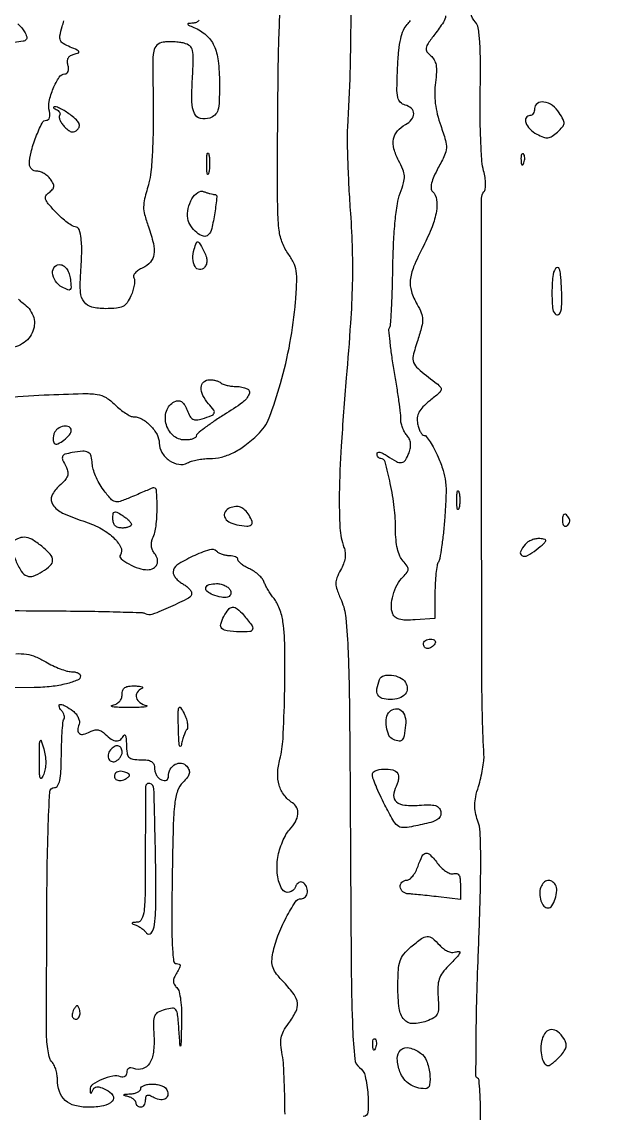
# Model space of a CAD drawing. Extents: x 0 to 5034, y 0 to 2560.
# Drawn here: x 322.4 to 446.7, y 1592.7 to 1828.2 of the extents above; entities that cross this region are included whole.
import ezdxf

# ---------------------------------------------------------------- set-up
doc = ezdxf.new("R2010")
doc.units = 0

msp = doc.modelspace()

# ---------------------------------------------------------------- linework, layer by layer
for points in [[(421.307913, 1590.245766, 0.008112), (421.330785, 1594.001789, 0.012933), (421.215215, 1597.210813, 0.006763), (421.015459, 1599.855482, 0.298448), (420.686935, 1600.271022, -0.323451), (420.358711, 1600.727502, -0.00104), (420.391065, 1608.156542, -0.004987), (420.530734, 1616.667949, -0.003035), (420.857142, 1626.722873, 0.002416), (421.28745, 1639.491141, 0.008379), (421.387436, 1647.754772, 0.010137), (421.247362, 1653.371998, 0.079094), (420.721078, 1655.927992, -0.040849), (420.233033, 1657.629893, -0.055482), (420.094648, 1659.220782, -0.047575), (420.305262, 1660.979882, -0.021437), (420.896977, 1663.230375, 0.016838), (421.392903, 1665.048403, 0.014688), (421.791047, 1666.980173, 0.014925), (422.047531, 1668.74855, 0.041709), (422.086108, 1670, -0.012397), (421.64567, 1685.861096, -0.00069), (421.567191, 1735.299968, -0.000065), (421.562971, 1790.179444, -0.174074), (422.061015, 1791.566415, 0.13574), (422.350359, 1792.215014, 0.040708), (422.424981, 1793.304141, 0.036181), (422.311394, 1794.632652, 0.027236), (422.00268, 1796.066415, -0.049234), (421.648449, 1798.153174, -0.006937), (421.404442, 1802.51485, -0.007859), (421.268048, 1807.701054, -0.006612), (421.282597, 1813.196905, 0.004999), (421.320878, 1819.714167, 0.016211), (421.162908, 1824.035217, 0.019586), (420.845112, 1826.962847, 0.160576), (420.25, 1828.146905, -0.170478), (419.317738, 1830.094449, -0.023332)], [(318.124688, 1747.016251, -0.018401), (327.179411, 1747.717864, -0.003105), (335.520573, 1748.004273, -0.041191), (338.590717, 1747.837636, -0.10306), (340.525474, 1747.148984, -0.059583), (342.474865, 1745.616044, 0.025158), (343.58235, 1744.614732, 0.028083), (344.746361, 1743.768463, 0.029051), (345.807697, 1743.168652, 0.114575), (346.534024, 1743, -0.134057), (348.306337, 1742.51612, -0.067671), (350.138194, 1741.07022, -0.067227), (351.531919, 1739.171566, -0.125393), (352, 1737.334463, 0.136652), (352.566004, 1735.302168, 0.103899), (354.149639, 1733.603268, 0.109804), (356.203421, 1732.747718, 0.16841), (358.088865, 1733.047559, -0.050722), (358.979054, 1733.413516, -0.022509), (360.212728, 1733.72022, -0.022004), (361.559494, 1733.930188, -0.027672), (362.819952, 1734, 0.05981), (365.408521, 1734.310756, 0.054745), (367.933302, 1735.227613, 0.047096), (370.512964, 1736.815749, 0.027922), (373.273794, 1739.149628, 0.11158), (375.717328, 1742.791738, 0.023082), (378.179507, 1750.15894, 0.023884), (380.21997, 1758.927947, 0.024095), (381.407549, 1767.825916, 0.009742), (381.686161, 1772.105043, 0.050242), (381.556136, 1774.472556, 0.075872), (380.979622, 1776.292858, 0.040376), (379.764038, 1778.325916, -0.069931), (378.47465, 1780.802881, -0.059671), (377.828425, 1783.67763, -0.023837), (377.570677, 1788.423914, -0.002287), (377.547381, 1800, -0.003117), (377.723596, 1820.034882, -0.01189), (378.208428, 1832.52157, -0.013515)], [(393.338611, 1831.614765, -0.005957), (393.155427, 1817.447457, -0.009859), (392.622671, 1805.5, 0.020197), (392.556482, 1802.730174, 0.004445), (392.67725, 1797.973939, 0.004617), (392.916711, 1792.473837, 0.004425), (393.260426, 1786.900643, -0.010462), (393.653305, 1778.973555, -0.013381), (393.666726, 1771.663364, -0.010739), (393.274351, 1763.213386, -0.004038), (392.375404, 1751.400643, 0.004617), (391.272342, 1736.680364, 0.012927), (390.861709, 1726.344934, 0.016697), (391.005037, 1719.008319, 0.07549), (391.868531, 1714.826359, -0.065423), (392.126698, 1713.691351, -0.060179), (392.09411, 1712.494471, -0.054516), (391.76445, 1711.236823, -0.038955), (391.140086, 1709.921365, 0.033912), (390.334182, 1708.266661, 0.102927), (390.110855, 1707.041432, 0.081677), (390.371122, 1705.672123, 0.016421), (391.303004, 1703.363576, -0.080971), (392.28375, 1699.599889, -0.013859), (392.769991, 1692.198893, -0.007268), (393.067332, 1679.468343, -0.000895), (393.262709, 1651.664552, 0.000744), (393.457695, 1622.674044, 0.008091), (393.742812, 1610.989521, 0.013408), (394.184874, 1604.440041, 0.214506), (395.256615, 1602.554309, -0.182808), (396.44944, 1600.724909, -0.035572), (397.028962, 1596.758048, -0.034835), (397.045401, 1592.943136, -0.395205), (396.038544, 1592, 0.377514)], [(321.473853, 1827.785231, -0.035156), (322.357118, 1826.938934, -0.061349), (322.940425, 1826.111318, -0.043771), (323.4212, 1824.986464, -0.276115), (323.289308, 1824.403174, -0.164433), (322.620756, 1824.052001, -0.015402), (320.751226, 1823.81345, 0.032199)], [(360.568661, 1828.600575, -0.131488), (360.017406, 1828.12646, -0.103524), (359.25, 1827.936614, 0.010843), (358.28032, 1827.880416, 0.470985), (358.176888, 1827.732707, 0.223804), (358.350931, 1827.530139, 0.005555), (359.5, 1827.031351, -0.081063), (362.117758, 1825.389429, -0.104954), (363.805553, 1823.121046, -0.078805), (364.721547, 1819.852741, -0.029001), (365, 1815.055957, -0.00801), (364.935896, 1811.05467, -0.05958), (364.650039, 1809.176739, -0.136289), (364.021245, 1808.130099, -0.113374), (362.899337, 1807.468051, -0.134779), (360.876887, 1807.38835, -0.236209), (359.616715, 1808.433662, -0.100533), (359.060917, 1810.990856, -0.01752), (359.167158, 1815.952501, 0.006291), (359.358085, 1820.302417, 0.064978), (359.181905, 1822.085416, 0.170534), (358.580717, 1823.031486, 0.105638), (357.386379, 1823.617873, 0.031455), (356.380402, 1823.804066, 0.018189), (355.153852, 1823.907034, 0.018131), (353.910873, 1823.920859, 0.028878), (352.851713, 1823.83288, 0.154717), (351.505688, 1823.186634, 0.165608), (350.822814, 1821.900025, 0.041523), (350.609272, 1819.121766, 0.002352), (350.704032, 1810.5, -0.008025), (350.70212, 1805.141711, -0.009568), (350.522566, 1800.092035, -0.009302), (350.211097, 1795.849307, -0.046153), (349.773579, 1793.5, 0.008589), (348.854022, 1790.031929, 0.058218), (348.631919, 1788.274353, 0.070846), (348.846979, 1786.655293, 0.015978), (349.684289, 1784, -0.026093), (350.738015, 1780.406637, -0.093383), (350.849617, 1778.026097, -0.147154), (350.088852, 1776.374224, -0.105253), (348.443612, 1775.156262, 0.040642), (347.510445, 1774.635797, 0.06457), (346.823183, 1774.034275, 0.090523), (346.471127, 1773.450027, 0.232913), (346.51708, 1772.972365, -0.141756), (346.678301, 1772.394192, -0.037339), (346.596548, 1771.427182, -0.034818), (346.332853, 1770.293794, -0.029638), (345.90313, 1769.143285, -0.046504), (345.057217, 1767.629788, -0.124613), (344.136003, 1766.821419, -0.096784), (342.794677, 1766.436686, -0.021594), (340.40271, 1766.333333, -0.058898), (337.465859, 1766.680486, -0.174806), (335.796515, 1767.777615, -0.144219), (335.024052, 1769.850037, -0.036068), (335.030569, 1773.5, 0.011049), (335.278, 1778.27291, 0.035236), (335.148088, 1781.459563, 0.05823), (334.696571, 1783.409744, 0.316734), (333.858263, 1784, -0.142224), (333.242682, 1784.178716, -0.020996), (332.167263, 1784.925699, -0.022265), (330.941689, 1785.944648, -0.017489), (329.704959, 1787.151317, -0.012112), (328.047513, 1788.971989, -0.09657), (327.483771, 1789.952633, -0.221717), (327.563577, 1790.694357, -0.099291), (328.241642, 1791.434743, 0.047779), (328.985938, 1792.096623, 0.162904), (329.250035, 1792.679402, 0.147579), (329.12252, 1793.340556, 0.036967), (328.534704, 1794.283426, 0.055151), (327.933157, 1794.940168, 0.045988), (327.166548, 1795.495756, 0.047967), (326.359219, 1795.875202, 0.086087), (325.639757, 1796, -0.091291), (325.013762, 1796.115256, -0.095783), (324.481679, 1796.445251, -0.099539), (324.125629, 1796.937448, -0.107367), (324, 1797.515749, -0.064484), (324.331586, 1800.076121, -0.027453), (325.396264, 1803.371773, -0.01989), (326.704069, 1806.404477, -0.288605), (327.649859, 1807, 0.180607), (328.061131, 1807.153567, 0.13427), (328.332831, 1807.560124, 0.092942), (328.419291, 1808.188036, 0.051861), (328.301935, 1808.9534, -0.117889), (328.257566, 1811.057567, -0.045215), (329.139188, 1813.867952, -0.043333), (330.42204, 1816.32632, -0.256201), (331.650492, 1817, 0.179644), (332.058004, 1817.151297, 0.132124), (332.331245, 1817.553209, 0.093354), (332.423108, 1818.168599, 0.054502), (332.313596, 1818.908807, -0.067323), (332.207633, 1819.777838, -0.127596), (332.39242, 1820.453587, -0.131635), (332.876758, 1820.940726, -0.073964), (333.657216, 1821.251417, 0.033798), (334.551159, 1821.526739, 0.454928), (334.655237, 1821.811357, 0.161519), (334.282938, 1822.156252, 0.008918), (332.806542, 1822.796361, -0.032846), (331.283673, 1823.545054, -0.16901), (330.677476, 1824.245574, -0.143764), (330.585125, 1825.236673, -0.021663), (331.056542, 1827.19715, 0.001927), (331.41809, 1828.476382, 0.002892)], [(413.80184, 1829.529316, -0.127524), (413.324689, 1828.150464, -0.016195), (411.48451, 1825.568579, 0.012059), (410.045365, 1823.584297, 0.103723), (409.624604, 1822.579774, 0.201666), (409.789454, 1821.798832, 0.068115), (410.591482, 1820.924076, -0.0898), (411.339606, 1820.033982, -0.08643), (411.740683, 1818.926302, -0.058634), (411.828805, 1817.404384, -0.019232), (411.609325, 1815.166367, 0.032641), (411.448801, 1812.907885, 0.031903), (411.581257, 1810.630159, 0.030397), (412.013971, 1808.287435, 0.024457), (412.752352, 1805.833917, -0.013116), (413.785448, 1802.663451, -0.086726), (413.977173, 1801.014495, -0.094333), (413.587366, 1799.457907, -0.016901), (412.232897, 1796.77343, 0.018592), (411.277908, 1794.864686, 0.047259), (410.773038, 1793.401611, 0.071907), (410.670857, 1792.320851, 0.18613), (410.982897, 1791.617103, -0.162644), (411.849316, 1789.881171, -0.076984), (411.815921, 1787.350081, -0.052802), (410.886959, 1784.024088, -0.023076), (409, 1779.843796, 0.01729), (406.91164, 1775.356484, 0.07415), (406.175493, 1772.508869, 0.104054), (406.425613, 1770.075218, 0.05286), (407.67312, 1767.246835, -0.033323), (408.562161, 1765.426879, -0.09382), (408.843344, 1764.044643, -0.069992), (408.638823, 1762.432121, -0.013031), (407.777543, 1759.566599, 0.017018), (406.791445, 1756.18833, 0.161268), (406.895172, 1754.70495, 0.123655), (407.859497, 1753.397946, 0.008409), (411.5, 1750.500314, -0.032524), (412.656257, 1749.485241, -0.269529), (412.828083, 1748.836085, -0.148509), (412.374403, 1748.116695, -0.008971), (410.392207, 1746.462834, 0.027723), (408.897698, 1745.11773, 0.074191), (408.050815, 1743.966932, 0.096463), (407.70077, 1742.81072, 0.072761), (407.758784, 1741.481507, 0.034457), (408.009266, 1740.531396, 0.047857), (408.369831, 1739.728943, 0.057657), (408.778654, 1739.171894, 0.208569), (409.172808, 1739, -0.234259), (409.645018, 1738.765915, -0.019816), (410.446376, 1737.621134, -0.023015), (411.325053, 1736.104422, -0.015648), (412.188845, 1734.305989, -0.028544), (413.26242, 1731.44859, -0.048502), (413.782758, 1728.951015, -0.036481), (413.889534, 1725.948006, -0.009832), (413.617569, 1721.186153, -0.007012), (413.316414, 1717.876359, -0.009562), (412.946216, 1714.903429, -0.006815), (412.557293, 1712.440836, -0.100886), (412.241593, 1711.630164, 0.102443), (411.956691, 1710.891856, 0.013427), (411.72527, 1709.216361, 0.015147), (411.562491, 1707.188729, 0.012153), (411.506639, 1705), (411.5, 1699.5), (407.240851, 1699.192055, -0.01955), (405.173418, 1699.123637, -0.061645), (403.800428, 1699.30195, -0.101024), (402.912356, 1699.734941, -0.138214), (402.383004, 1700.444291, -0.10456), (402.093314, 1702.26197, -0.05531), (402.460502, 1704.5254, -0.053706), (403.346387, 1706.752148, -0.075002), (404.616793, 1708.473936, 0.028296), (405.505015, 1709.468812, 0.169775), (405.730351, 1710.11423, 0.160537), (405.510755, 1710.779558, 0.024607), (404.615292, 1711.872604, -0.084238), (403.922791, 1712.959006, -0.042224), (403.41684, 1714.511678, -0.035294), (403.102772, 1716.457193, -0.022377), (403, 1718.752451, 0.030045), (402.72004, 1723.407274, 0.02124), (401.871888, 1728.576828, 0.012507), (400.772372, 1733.270527, 0.341318), (399.828252, 1734, -0.126748), (399.512383, 1734.081379, -0.100765), (399.243299, 1734.310407, -0.089743), (399.062413, 1734.653004, -0.076845), (399, 1735.056704, -0.315737), (399.189807, 1735.327317, -0.143156), (399.644103, 1735.356018, -0.068119), (400.357337, 1735.089739, -0.029426), (401.222506, 1734.556704, 0.02559), (403.175212, 1733.332879, 0.165271), (404.30303, 1733.126374, 0.22011), (405.138945, 1733.673795, 0.048478), (405.921465, 1735.25, 0.049231), (406.217744, 1736.339385, 0.073955), (406.23694, 1737.322464, 0.079846), (405.973622, 1738.213072, 0.068695), (405.434704, 1739.028503, -0.054916), (404.923343, 1739.757895, -0.036594), (404.498779, 1740.687136, -0.036731), (404.216362, 1741.661975, -0.057865), (404.135579, 1742.528503, 0.035431), (404.077249, 1743.738018, 0.004156), (403.734172, 1746.417748, 0.004965), (403.267472, 1749.600945, 0.004045), (402.706383, 1753, -0.006958), (402.178393, 1756.318734, -0.010187), (401.814139, 1759.253536, -0.005981), (401.589539, 1761.710824, -0.154955), (401.738612, 1762.352464, 0.118866), (401.946578, 1763.026856, 0.002526), (402.147646, 1766.522856, 0.005693), (402.31641, 1770.635585, 0.00379), (402.42041, 1775.352464, -0.008303), (402.586337, 1780.691211, -0.012945), (402.924508, 1785.279956, -0.014418), (403.399619, 1788.963175, -0.050233), (404.009607, 1791.279457, 0.021327), (404.738916, 1793.515848, 0.080562), (404.902707, 1794.974648, 0.085559), (404.592379, 1796.364551, 0.025912), (403.664347, 1798.324685, -0.05713), (402.663461, 1800.831578, -0.113324), (402.578249, 1802.958544, -0.13198), (403.413871, 1804.696893, -0.092479), (405.117649, 1806.062964, 0.092254), (406.469585, 1807.145942, 0.183442), (406.931499, 1808.416986, 0.210379), (406.413832, 1809.548758, 0.118379), (405.05752, 1810.274707, -0.139621), (404.031067, 1810.88058, -0.142039), (403.486196, 1811.932485, -0.053886), (403.311299, 1813.913177, -0.006292), (403.454433, 1818.35968, -0.011814), (403.70506, 1822.018711, -0.031528), (404.10881, 1824.601811, -0.045099), (404.692024, 1826.4337, -0.097063), (405.514997, 1827.657854, 0.040863), (406.245175, 1828.51824, 0.021142)], [(321.604217, 1768.379789, 0.064102), (322.603929, 1767.52386, -0.159426), (324.777368, 1764.806087, -0.184465), (324.756087, 1761.508701, -0.165141), (322.481688, 1758.800814, -0.129852), (318.783337, 1757.710866, -0.059767)], [(379.152039, 1592.524683, 0.005935), (379.038138, 1598.222301, 0.005231), (378.834777, 1603.024648, 0.036908), (378.539919, 1605.341876, -0.028489), (378.236083, 1607.446347, -0.071003), (378.32188, 1608.994922, -0.075127), (378.832033, 1610.405225, -0.034908), (379.879868, 1612.051383, 0.040254), (381.476214, 1614.619369, 0.146557), (381.82495, 1616.486296, 0.133636), (381.101908, 1618.339074, 0.03125), (378.933768, 1620.91189, -0.022708), (377.332505, 1622.747499, -0.078355), (376.556538, 1624.11695, -0.09622), (376.322883, 1625.500696, -0.045215), (376.531789, 1627.310204, -0.040882), (377.620704, 1630.9992, -0.028822), (379.409801, 1634.937842, -0.022609), (381.369592, 1638.288698, -0.254376), (382.677255, 1639, 0.220762), (383.544115, 1639.402348, 0.154166), (383.966029, 1640.41217, 0.128749), (383.7622, 1641.626893, 0.149827), (382.992937, 1642.504365, 0.148943), (382.562314, 1642.617935, 0.123594), (382.105471, 1642.484691, 0.099723), (381.690575, 1642.114498, 0.069381), (381.385948, 1641.563382, -0.252193), (380.01919, 1640.38789, -0.322767), (378.539388, 1641.027896, -0.107476), (377.508098, 1644.098271, -0.067221), (377.600698, 1647.904363, -0.033055), (377.982016, 1649.573094, -0.026752), (378.602095, 1651.302738, -0.027515), (379.350363, 1652.841017, -0.060643), (380.117891, 1653.896166, 0.056275), (381.385917, 1655.607845, 0.104549), (381.921898, 1657.242612, 0.139051), (381.685039, 1658.640472, 0.140279), (380.75, 1659.70031, -0.090286), (378.975656, 1661.350699, -0.090052), (377.894839, 1663.521954, -0.080612), (377.575342, 1666.141257, -0.055942), (378.025577, 1669.094987, 0.053148), (378.720056, 1673.486634, 0.006947), (379.06822, 1682.956583, 0.008386), (379.126496, 1692.537343, 0.028592), (378.703665, 1698.758778, 0.033205), (378.437139, 1700.134131, 0.026545), (377.975232, 1701.571773, 0.027267), (377.402031, 1702.860603, 0.059189), (376.799043, 1703.758778, -0.024306), (376.180915, 1704.553794, -0.016966), (375.559888, 1705.50512, -0.017159), (375.025553, 1706.460161, -0.033727), (374.680064, 1707.258652, 0.082624), (374.260913, 1708.015438, 0.038653), (373.496792, 1708.839059, 0.036925), (372.541525, 1709.598629, 0.042632), (371.528065, 1710.169167, -0.025648), (370.560035, 1710.671671, -0.034288), (369.742619, 1711.229269, -0.036585), (369.157976, 1711.763455, -0.191627), (369, 1712.160515, 0.202057), (368.86484, 1712.48132, 0.084429), (368.47125, 1712.753401, 0.064535), (367.889021, 1712.938303, 0.044682), (367.2, 1713, -0.045085), (366.441122, 1713.068568, -0.036559), (365.649688, 1713.273443, -0.037864), (364.943292, 1713.573839, -0.0745), (364.45, 1713.93087, 0.278529), (362.850118, 1714.308746, 0.03165), (359.242409, 1712.890206, 0.031929), (355.83174, 1711.01922, 0.256732), (355, 1709.506124, 0.113839), (355.144795, 1708.878403, 0.055092), (355.5875, 1708.1777, 0.050523), (356.23499, 1707.515951, 0.051027), (357, 1707, -0.03597), (357.76538, 1706.516614, -0.041913), (358.4125, 1705.950199, -0.046571), (358.862754, 1705.387625, -0.146505), (359, 1704.929279, -0.281289), (358.355261, 1703.873913, -0.013278), (354.441037, 1701.99553, -0.014178), (350.442162, 1700.339983, -0.233548), (349.044027, 1700.47279, 0.130937), (348.395118, 1700.668682, 0.001015), (342.875247, 1700.838511, 0.003645), (336.523652, 1700.974693, 0.002322), (329.132642, 1701.044936, -0.001986), (317.390873, 1701.148643, -0.021978)], [(321.068651, 1691.877632, -0.048458), (323.380688, 1691.765397, -0.062691), (325.306843, 1691.231147, -0.034329), (327.500379, 1690.132278, 0.020991), (329.026579, 1689.316124, 0.020677), (330.623434, 1688.626357, 0.021072), (332.069733, 1688.14022, 0.070648), (333.05716, 1688, -0.043942), (333.800893, 1687.934512, -0.063733), (334.429291, 1687.738095, -0.083501), (334.854448, 1687.449187, -0.204617), (335, 1687.108408, -0.302607), (334.390272, 1686.193202, -0.03652), (331.973982, 1685.386019, -0.034644), (328.71907, 1684.793267, -0.024312), (325, 1684.561414), (320.5, 1684.5)]]:
    msp.add_lwpolyline(points, format="xyb")
for points in [[(329.756231, 1809.335642, -0.071273), (330.197762, 1809.079584, -0.099848), (330.492038, 1808.732974, -0.121524), (330.594475, 1808.352538, -0.144681), (330.497039, 1807.99521, 0.186556), (330.415488, 1807.558714, 0.060917), (330.616214, 1806.923027, 0.050889), (331.034834, 1806.207291, 0.038639), (331.626523, 1805.516334, 0.036715), (332.46817, 1804.789982, 0.112979), (333.152736, 1804.489514, 0.154571), (333.769564, 1804.562715, 0.090836), (334.385714, 1804.989706, 0.133309), (334.74791, 1805.624418, 0.171898), (334.690011, 1806.288501, 0.096456), (334.143827, 1807.053964, 0.02572), (333, 1808.031756, 0.019015), (331.969531, 1808.76407, 0.022448), (330.940625, 1809.373761, 0.022054), (330.038807, 1809.804886, 0.115128), (329.5, 1809.898817, 0.076853), (329.215477, 1809.838156, 0.432944), (329.162768, 1809.709991, 0.165243), (329.326442, 1809.535879, 0.026389)], [(433, 1809.5, -0.064853), (432.925306, 1808.926543, -0.082425), (432.70625, 1808.440625, -0.098894), (432.381354, 1808.115568, -0.148195), (432, 1808, 0.269156), (431.175689, 1807.521607, 0.222612), (431.092251, 1806.49395, 0.108661), (431.978938, 1805.121308, 0.072474), (433.490284, 1804.0052, 0.030172), (434.927098, 1803.344384, 0.117942), (435.888402, 1803.212888, 0.12449), (436.776464, 1803.533598, 0.035339), (437.941006, 1804.446611, 0.028455), (439.035117, 1805.556283, 0.158028), (439.362955, 1806.314767, 0.146372), (439.196382, 1807.152991, 0.023303), (438.335712, 1808.610391, 0.091586), (436.849716, 1810.165415, 0.115566), (435.018281, 1810.929648, 0.189157), (433.609392, 1810.631284, 0.252205)], [(362.707261, 1795.761659, -0.082665), (362.54341, 1795.319562, -0.67161), (362.394187, 1795.339362, -0.053901), (362.284834, 1796.071102, -0.008901), (362.252183, 1797.5, -0.009782), (362.273069, 1798.938425, -0.038992), (362.37161, 1799.814362, -0.417468), (362.523779, 1799.916221, -0.285845), (362.68708, 1799.761659, -0.041951), (362.830983, 1798.934218, -0.020826), (362.880728, 1797.869594, -0.020511), (362.840609, 1796.754739, -0.028254)], [(430.078947, 1798.416667, 0.018894), (430.137993, 1797.670344, 0.168741), (430.279315, 1797.37858, 0.470617), (430.461564, 1797.395823, 0.054073), (430.683114, 1797.8125, 0.051402), (430.839148, 1798.359369, 0.05415), (430.876576, 1798.916927, 0.060344), (430.797407, 1799.402231, 0.126455), (430.604167, 1799.729167, 0.296942), (430.385309, 1799.77538, 0.208169), (430.200665, 1799.592839, 0.077125), (430.089945, 1799.112848, 0.028489)], [(363.947513, 1791, -0.444989), (364.43504, 1790.458982, -0.012787), (363.986587, 1787.015176, -0.017193), (363.33424, 1783.613039, -0.141322), (362.579061, 1782.245728, -0.279392), (361.535287, 1781.989737, -0.094296), (360.097198, 1782.761269, -0.077476), (358.800421, 1784.193802, -0.108659), (358.187209, 1785.800543, -0.089135), (358.252221, 1787.990235, -0.083589), (359.070896, 1790.07451, -0.106384), (360.329916, 1791.417778, -0.247951), (361.65848, 1791.577559, 0.015377), (362.292227, 1791.356472, 0.014438), (362.951735, 1791.169658, 0.014576), (363.545885, 1791.038038, 0.047249)], [(361.742519, 1775.189754, -0.252324), (360.688017, 1774.76399, -0.245068), (359.732316, 1775.405618, -0.120006), (359.267387, 1777.153241, -0.082304), (359.561288, 1779.193102, -0.010438), (360.039376, 1780.597082, -0.352606), (360.321883, 1780.767858, -0.23464), (360.647445, 1780.547413, -0.005813), (361.539676, 1778.925865, -0.032058), (362.090842, 1777.715472, -0.077397), (362.29409, 1776.755892, -0.100886), (362.17375, 1775.942331, -0.086409)], [(332.823619, 1772.666866, -0.013653), (332.970148, 1770.98908, -0.217815), (332.769267, 1770.469812, -0.301052), (332.294599, 1770.379556, -0.023618), (331.073619, 1770.9606, -0.121751), (329.609725, 1772.280467, -0.132826), (328.989089, 1774.088427, -0.21386), (329.481428, 1775.417346, -0.250564), (330.75, 1775.814774, -0.117985), (331.490203, 1775.482173, -0.08297), (332.113752, 1774.810215, -0.069265), (332.571716, 1773.847893, -0.047899)], [(437.525728, 1775, 0.121205), (436.929583, 1773.286434, 0.021921), (436.760721, 1769.893745, 0.019295), (436.87154, 1766.504881, 0.180452), (437.467943, 1765.198723, 0.341386), (438.168225, 1765.108995, 0.207587), (438.686378, 1765.818295, 0.056138), (438.905562, 1767.813888, 0.01357), (438.806094, 1771.139428, 0.009029), (438.615041, 1773.678712, 0.056831), (438.348857, 1774.948124, 0.311314), (437.974281, 1775.231081, 0.265515)], [(365.370927, 1750.295739, 0.113685), (365.810916, 1750.0205, 0.02775), (366.639157, 1749.784919, 0.027012), (367.643103, 1749.615043, 0.02405), (368.699341, 1749.545739, -0.095823), (370.96897, 1749.065565, -0.41721), (371.4284, 1747.917751, -0.132778), (369.970715, 1746.092069, -0.020003), (366.052174, 1743.451342, 0.009587), (363.732915, 1741.95766, 0.014471), (361.777826, 1740.561067, 0.009168), (360.22819, 1739.339504, 0.224906), (360, 1738.857864, -0.248324), (359.825684, 1738.528521, -0.06566), (359.27596, 1738.251997, -0.050733), (358.479341, 1738.062487, -0.033055), (357.535184, 1738, -0.189688), (354.964909, 1739.011495, -0.148794), (353.449553, 1741.624487, -0.156178), (353.682904, 1744.544603, -0.206563), (355.57008, 1746.388519, -0.133259), (356.275288, 1746.460309, -0.128798), (356.930459, 1746.167969, -0.091663), (357.520444, 1745.484478, -0.041516), (358.032789, 1744.413758, 0.03743), (358.629521, 1743.140098, 0.13443), (359.255341, 1742.507773, 0.153171), (360.065018, 1742.327281, 0.053443), (361.250776, 1742.557086, 0.015217), (363.285398, 1743.25092, 0.203798), (363.844443, 1743.783508, 0.266442), (363.76657, 1744.468217, 0.025389), (362.660536, 1745.82261, -0.067539), (361.431274, 1747.616756, -0.125447), (361.05514, 1749.329087, -0.199889), (361.595632, 1750.514038, -0.189283), (362.833333, 1751, -0.034431), (363.586863, 1750.948048, -0.033274), (364.335002, 1750.793123, -0.035112), (364.97353, 1750.566596, -0.093846)], [(329.345077, 1739.456872, 0.043454), (329.162863, 1738.82214, 0.049057), (329.102934, 1738.190972, 0.055398), (329.164424, 1737.654164, 0.141091), (329.352295, 1737.314371, 0.314465), (330.121028, 1737.17762, 0.055749), (331.443234, 1737.978628, 0.053743), (332.63316, 1739.11743, 0.1768), (333, 1740.122445, 0.299386), (332.530862, 1740.835717, 0.147902), (331.406013, 1740.963991, 0.106206), (330.110111, 1740.428653, 0.151396)], [(333.25, 1735.287035, 0.024787), (331.659384, 1734.903275, 0.229336), (331.149575, 1734.440403, 0.202141), (331.161316, 1733.71423, 0.019083), (331.958147, 1732.078203, -0.084306), (332.287864, 1731.093749, -0.131671), (332.193074, 1730.210164, -0.093482), (331.619069, 1729.284624, -0.028394), (330.431721, 1728.127581, 0.112817), (328.859753, 1725.973456, 0.254014), (329.039369, 1724.021833, 0.138047), (331.135226, 1722.23072, 0.032025), (335.501992, 1720.543191, -0.044735), (339.165732, 1719.019386, -0.063229), (342.059404, 1716.99759, -0.087436), (343.676042, 1714.915555, -0.265854), (343.617553, 1713.190204, 0.378928), (343.760289, 1712.362877, 0.044465), (345.4531, 1711.237621, 0.044251), (347.602316, 1710.305185, 0.080397), (349.488036, 1710, 0.121139), (350.74761, 1710.309712, 0.174286), (351.517693, 1711.147212, 0.165869), (351.599367, 1712.318198, 0.10883), (350.974214, 1713.53107, -0.074421), (350.545937, 1714.238856, -0.068177), (350.327304, 1715.062561, -0.067471), (350.337144, 1715.922803, -0.070155), (350.576873, 1716.737265, 0.078702), (351.319049, 1719.426725, 0.02746), (351.54958, 1723.447748, 0.022572), (351.39049, 1727.164715, 0.507284), (350.602626, 1727.641245, 0.001574), (349.966362, 1727.373667, 0.000274), (348.766765, 1726.863956, 0.000297), (347.3599, 1726.264279, 0.000266), (345.901256, 1725.640588, -0.01722), (343.556416, 1724.730699, -0.152209), (342.459883, 1724.693823, -0.150752), (341.531486, 1725.285933, -0.016795), (339.95331, 1727.277022, -0.031132), (339.050293, 1728.67232, -0.026967), (338.278895, 1730.236243, -0.027893), (337.735226, 1731.732425, -0.067951), (337.552054, 1732.888991, 0.059804), (337.323434, 1734.501467, 0.203222), (336.685138, 1735.321712, 0.147251), (335.490777, 1735.583932, 0.027731)], [(416.689326, 1723.25, -0.161593), (416.521012, 1722.99086, -0.542911), (416.366341, 1723.042187, -0.052887), (416.259713, 1723.748017, -0.011065), (416.232003, 1725, -0.011065), (416.259713, 1726.251983, -0.052887), (416.366341, 1726.957813, -0.542911), (416.521012, 1727.00914, -0.161593), (416.689326, 1726.75, -0.039571), (416.831531, 1725.952734, -0.024357), (416.877971, 1725, -0.024357), (416.831531, 1724.047266, -0.039571)], [(346, 1719.759453, -0.234711), (345.855396, 1719.468376, -0.071555), (345.4125, 1719.223089, -0.054652), (344.765974, 1719.055445, -0.036145), (344, 1719, -0.072291), (343.125522, 1719.127098, -0.125363), (342.498945, 1719.501059, -0.124981), (342.126435, 1720.130163, -0.071607), (342, 1721.008474, -0.029797), (342.065198, 1722.101547, -0.279111), (342.343476, 1722.457512, -0.214782), (342.85124, 1722.426893, -0.018723), (344, 1721.767927, -0.025323), (344.765701, 1721.234038, -0.03201), (345.4125, 1720.662717, -0.033519), (345.874713, 1720.131738, -0.163755)], [(367.25, 1723.333333, 0.152356), (366.212269, 1722.489183, 0.249364), (366.105386, 1721.38798, 0.16772), (367.038464, 1720.333412, 0.081256), (368.75, 1719.704882, 0.02384), (370.89313, 1719.398241, 0.189786), (371.835951, 1719.670033, 0.324301), (372.048043, 1720.386462, 0.0559), (371.393188, 1721.738445, 0.051384), (370.492125, 1722.886538, 0.10924), (369.555531, 1723.506983, 0.119284), (368.501313, 1723.644821, 0.068374)], [(439, 1720.440983, 0.067432), (439.074611, 1719.890269, 0.140899), (439.298542, 1719.524436, 0.190788), (439.63036, 1719.397824, 0.136093), (440.016312, 1719.510081, 0.090427), (440.360589, 1719.820631, 0.095498), (440.565079, 1720.22714, 0.099685), (440.598899, 1720.665803, 0.108373), (440.457295, 1721.069098, 0.050477), (439.86686, 1721.838655, 0.315493), (439.407182, 1721.933879, 0.25701), (439.085158, 1721.519563, 0.039415)], [(320.462697, 1715.939643, 0.197819), (320.226752, 1714.504788, 0.041103), (321.021711, 1712.021151, 0.041875), (322.23112, 1709.67313, 0.162676), (323.476755, 1708.647294, 0.182602), (324.814579, 1708.640359, 0.048004), (326.775583, 1709.592411, 0.047728), (328.49934, 1710.884665, 0.211084), (329, 1712.017749, 0.18726), (328.493576, 1713.322529, 0.036972), (326.63428, 1715.077082, 0.038537), (324.488893, 1716.562137, 0.132885), (322.870456, 1717, 0.054534), (322.151519, 1716.921354, 0.049269), (321.440303, 1716.68852, 0.052394), (320.841193, 1716.345869, 0.098568)], [(430.972155, 1715.466449, 0.066787), (429.976037, 1713.875309, 0.404252), (430.272596, 1713.043206, 0.241761), (431.468793, 1713.060336, 0.046231), (433.343193, 1714.291427, 0.006717), (435.034313, 1715.678564, 0.13713), (435.40293, 1716.219876, 0.442205), (435.219566, 1716.549676, 0.03889), (434.15989, 1716.713003, 0.063774), (433.298686, 1716.668015, 0.048337), (432.387562, 1716.409796, 0.049278), (431.565443, 1715.990904, 0.077242)], [(367.361626, 1705.5, -0.188213), (367.356501, 1704.595503, -0.244996), (366.739521, 1704.062471, -0.112619), (365.430235, 1704.052377, -0.037474), (363.581787, 1704.606989, -0.077775), (362.31162, 1705.337014, -0.315031), (362.075321, 1706.147956, -0.253935), (362.777456, 1706.797619, -0.062391), (364.393011, 1707, -0.058092), (365.35096, 1706.888325, -0.059009), (366.252159, 1706.559375, -0.065064), (366.96491, 1706.074042, -0.119725)], [(370.192908, 1700.25, -0.014584), (371.943613, 1698.086873, -0.22055), (372.146547, 1697.166835, -0.330062), (371.557156, 1696.653916, -0.026985), (369.388111, 1696.60061, -0.020439), (366.661724, 1696.79248, -0.165603), (365.543917, 1697.317846, -0.274825), (365.288854, 1698.251047, -0.055506), (365.954163, 1699.914354, -0.046161), (366.94225, 1701.410544, -0.206843), (367.849569, 1701.890953, -0.19624), (368.854216, 1701.570759, -0.041306)], [(411.5, 1694, -0.06081), (411.193797, 1693.617485, -0.051032), (410.7871, 1693.29375, -0.053229), (410.346558, 1693.073302, -0.089642), (409.940983, 1693, -0.105429), (409.581949, 1693.076556, -0.099231), (409.276414, 1693.29375, -0.096318), (409.071618, 1693.618268, -0.092995), (409, 1694, -0.153634), (409.120018, 1694.381379, -0.097988), (409.457961, 1694.70625, -0.080552), (409.962904, 1694.925455, -0.062283), (410.559017, 1695, -0.066118), (411.110654, 1694.926733, -0.138808), (411.478525, 1694.70625, -0.191142), (411.607943, 1694.379648, -0.139169)], [(405.15748, 1685.678399, -0.150738), (405.545361, 1684.348346, -0.179487), (405.074599, 1683.136973, -0.135454), (403.769106, 1682.289697, -0.076753), (401.893011, 1682, -0.06738), (400.123942, 1682.239486, -0.20431), (399.193416, 1682.980012, -0.171441), (398.990236, 1684.2722, -0.045728), (399.564583, 1686.307704, -0.237887), (400.458193, 1687.119232, -0.095855), (402.148145, 1687.253151, -0.084802), (403.955116, 1686.731108, -0.135156)], [(348.25, 1684.337719, 0.153634), (347.248922, 1683.514162, 0.214756), (347.073129, 1682.384759, 0.173026), (347.822876, 1681.315077, 0.107037), (349.25, 1680.705733, -0.531932), (349.316864, 1680.548806, -0.223829), (349.076563, 1680.399666, -0.022293), (347.671602, 1680.300486, -0.006475), (345.5, 1680.272364, -0.006475), (343.328398, 1680.300486, -0.022293), (341.923437, 1680.399666, -0.223829), (341.683136, 1680.548806, -0.531932), (341.75, 1680.705733, 0.06486), (342.688881, 1681.016677, 0.090422), (343.402494, 1681.536664, 0.098629), (343.845146, 1682.236294, 0.092132), (344, 1683.069551, -0.082626), (344.152505, 1683.986113, -0.163555), (344.595911, 1684.564574, -0.120445), (345.41039, 1684.864494, -0.035463), (346.75, 1684.921053, -0.017437), (347.734045, 1684.858412, -0.068218), (348.325, 1684.717133, -0.378789), (348.420113, 1684.532516, -0.239112)], [(333.375425, 1679.516241, -0.059472), (334.051054, 1678.865126, -0.063676), (334.536465, 1678.087239, -0.071563), (334.767735, 1677.306045, -0.128539), (334.694326, 1676.64581, 0.078971), (334.42681, 1675.383223, 0.261758), (334.791032, 1674.649658, 0.21675), (335.688424, 1674.494672, 0.058948), (337.062037, 1675.033201, -0.06015), (337.977169, 1675.389456, -0.103367), (338.791395, 1675.426191, -0.101015), (339.565022, 1675.132993, -0.055503), (340.359125, 1674.498017, 0.050213), (341.652259, 1673.441452, 0.131362), (342.780354, 1673.063243, 0.190384), (343.683515, 1673.356548, 0.124892), (344.337719, 1674.25, -0.367332), (344.532014, 1674.351945, -0.273033), (344.717133, 1674.178125, -0.050023), (344.857565, 1673.422832, -0.014897), (344.921053, 1672.25, 0.026221), (345.064038, 1670.389855, 0.158618), (345.47403, 1669.527412, 0.172483), (346.293294, 1669.110415, 0.032314), (348, 1669, -0.031073), (349.469633, 1668.908579, -0.110105), (350.353806, 1668.592249, -0.161402), (350.831972, 1668.010343, -0.092211), (351, 1667.106989, 0.07271), (351.112085, 1666.340293, 0.064008), (351.440625, 1665.600966, 0.066864), (351.926463, 1664.999607, 0.098143), (352.5, 1664.638374, 0.073508), (353.097152, 1664.505055, 0.137726), (353.578329, 1664.603008, 0.162483), (353.887399, 1664.919149, 0.113468), (354, 1665.40894, -0.126043), (354.391024, 1666.935443, -0.142238), (355.45716, 1668.004329, -0.168223), (356.790891, 1668.234346, -0.180815), (357.934234, 1667.579244, -0.075684), (358.429252, 1666.7565, -0.157237), (358.487465, 1666.01783, -0.110653), (358.093159, 1665.209174, -0.027833), (357.109925, 1664.109925, 0.114976), (355.967833, 1662.273818, 0.053885), (355.354114, 1659.527273, 0.021738), (355.021987, 1654.700691, 0.002359), (354.793012, 1643.541864, 0.002855), (354.698333, 1634.158257, 0.014101), (354.82424, 1628.873422, 0.01656), (355.105446, 1625.578355, 0.380249), (355.758474, 1624.998851, -0.093613), (356.313433, 1624.894555, -0.305413), (356.515648, 1624.602448, -0.126793), (356.383228, 1624.060289, -0.016614), (355.783514, 1623.024959, 0.032987), (355.219726, 1621.973789, 0.106323), (355.051811, 1621.203002, 0.13284), (355.231383, 1620.531986, 0.065036), (355.775041, 1619.824959, -0.134653), (356.283094, 1618.932878, -0.029267), (356.623381, 1617.177593, -0.025733), (356.812448, 1614.863333, -0.014575), (356.815018, 1612.05, -0.000375), (356.686334, 1607.611468, -0.086206), (356.603921, 1607.208475, -0.798071), (356.51374, 1607.222108, -0.000777), (356.26621, 1610.650463, 0.007862), (355.979923, 1613.961627, 0.1243), (355.595845, 1615.016095, 0.270011), (354.858398, 1615.369342, 0.045181), (353.249812, 1615.091519, 0.054325), (351.748168, 1614.509315, 0.176138), (351.035916, 1613.735018, 0.100556), (350.773884, 1612.405163, 0.011784), (350.863406, 1609.367269, -0.044146), (350.739822, 1605.858591, -0.108417), (349.885312, 1603.438555, -0.179672), (348.414709, 1602.29763, -0.169259), (346.512735, 1602.35674, 0.073091), (345.89399, 1602.495418, 0.148546), (345.41216, 1602.387482, 0.167236), (345.108141, 1602.043692, 0.098486), (345, 1601.5, -0.099537), (344.897693, 1600.991177, -0.141937), (344.610032, 1600.634601, -0.143273), (344.178587, 1600.489051, -0.102144), (343.672449, 1600.572199, 0.140162), (341.955077, 1600.723544, 0.05271), (339.623998, 1600.012832, 0.052981), (337.619234, 1598.899021, 0.260586), (337.078947, 1597.774751, 0.015027), (337.134553, 1597.171415, 0.341081), (337.249518, 1597.055056, 0.326126), (337.39681, 1597.134853, 0.014422), (337.645089, 1597.698425, -0.128594), (338.017466, 1598.196581, -0.161682), (338.555149, 1598.394387, -0.091386), (339.350808, 1598.27386, -0.023735), (340.558326, 1597.791471, -0.139648), (341.998678, 1596.565849, -0.358663), (341.870923, 1595.298598, -0.149919), (339.976115, 1594.302586, -0.046618), (336.737798, 1594, -0.062562), (333.791423, 1594.370108, -0.121619), (331.714343, 1595.483255, -0.130038), (330.479999, 1597.374873, -0.076916), (330.031803, 1600.05, 0.039934), (329.933506, 1601.111981, 0.035017), (329.666275, 1602.194005, 0.036649), (329.28276, 1603.139351, 0.081865), (328.832111, 1603.767889, -0.128305), (328.379427, 1604.540174, -0.024308), (328.009981, 1606.144331, -0.024525), (327.755568, 1608.110002, -0.020355), (327.673384, 1610.217889, -0.000812), (327.774474, 1640.313178, -0.006827), (328.027577, 1653.891488, -0.006536), (328.399133, 1662.076298, -0.3972), (329.378454, 1663, 0.258081), (330.079354, 1663.387593, 0.088379), (330.529785, 1664.501663, 0.040962), (330.78913, 1666.54841, 0.0087), (330.885342, 1670.142775, -0.006665), (330.94831, 1672.91723, -0.009961), (331.083916, 1675.338704, -0.005386), (331.259543, 1677.360786, -0.173714), (331.467432, 1677.800765, 0.206852), (331.584234, 1678.095381, 0.070434), (331.504134, 1678.558852, 0.055802), (331.257462, 1679.106415, 0.039514), (330.868879, 1679.657991, -0.10092), (330.388354, 1680.555497, -0.519879), (330.679558, 1680.924241, -0.120102), (331.775737, 1680.590489, -0.028385)], [(357.932918, 1675.5, 0.058525), (357.616544, 1674.948698, 0.018385), (357.27437, 1674.059375, 0.018088), (356.962439, 1673.030468, 0.019093), (356.732, 1672, -0.358738), (356.550465, 1671.847065, -0.369993), (356.371709, 1671.996875, -0.02858), (356.227125, 1673.338217, -0.007499), (356.150924, 1675.5, -0.002976), (356.097483, 1679.240942, -0.084919), (356.251852, 1680.19086, -0.613333), (356.594721, 1680.239155, -0.030976), (357.351841, 1679, -0.036848), (357.803236, 1677.969534, -0.0437), (358.068005, 1676.940625, -0.049102), (358.126752, 1676.057138, -0.152713)], [(405.174129, 1676.47192, -0.013406), (404.856201, 1674.158462, -0.134837), (404.452575, 1673.281704, -0.258269), (403.781813, 1673.024768, -0.056742), (402.543128, 1673.345077, -0.197986), (401.583539, 1674.252246, -0.071037), (401.052095, 1676.095407, -0.069613), (401.052328, 1678.065567, -0.16299), (401.701236, 1679.367903, -0.163151), (402.96758, 1679.998383, -0.211459), (404.201077, 1679.645976, -0.155594), (405.035443, 1678.335677, -0.092278)], [(327.066926, 1665.846679, -0.060068), (326.609823, 1665.012028, -0.626471), (326.319232, 1665.061775, -0.067117), (326.166678, 1666.085718, -0.004685), (326.153575, 1669, -0.002068), (326.184329, 1672.413553, -0.092236), (326.322994, 1673.107953, -0.697826), (326.545678, 1673.101541, -0.010387), (327.093728, 1671.346679, -0.035521), (327.40579, 1669.88916, -0.036211), (327.505706, 1668.411555, -0.038278), (327.392697, 1667.02616, -0.055843)], [(341.666667, 1671.333333, 0.11594), (341.050241, 1670.338106, 0.157174), (341.037737, 1669.287727, 0.220185), (341.607668, 1668.655147, 0.195018), (342.5, 1668.638374, 0.074185), (343.073431, 1668.962529, 0.064359), (343.559375, 1669.454091, 0.06686), (343.888097, 1670.031441, 0.096313), (344, 1670.606989, 0.114399), (343.798777, 1671.474959, 0.2062), (343.253789, 1671.941956, 0.182764), (342.483012, 1671.895843, 0.091279)], [(342.515713, 1666.025424, 0.191013), (342.37394, 1665.228674, 0.23802), (342.834197, 1664.646206, 0.152732), (343.803525, 1664.517896, 0.095806), (344.881592, 1664.92682, 0.03936), (345.466726, 1665.355474, 0.268353), (345.580022, 1665.680389, 0.227867), (345.35823, 1665.9802, 0.029854), (344.615871, 1666.317163, 0.058511), (343.981629, 1666.478786, 0.067768), (343.358823, 1666.477104, 0.078711), (342.841624, 1666.319872, 0.142196)], [(403.487227, 1666.020667, -0.121499), (403.650131, 1665.515182, -0.050437), (403.627855, 1664.793051, -0.045924), (403.444788, 1663.987306, -0.044079), (403.11602, 1663.216785, 0.111028), (402.58462, 1661.298535, 0.238222), (403.19236, 1659.932619, 0.149057), (405.001935, 1659.191947, 0.042239), (408.07895, 1659.166892, -0.016256), (410.313688, 1659.264779, -0.072003), (411.614853, 1659.091368, -0.138195), (412.370375, 1658.627215, -0.137033), (412.775439, 1657.835438, -0.161695), (412.646218, 1656.764754, -0.164021), (411.902559, 1655.991471, -0.06213), (410.182336, 1655.352452, -0.008505), (406.433346, 1654.535471, -0.052904), (404.575363, 1654.36434, -0.169166), (403.422545, 1654.783874, -0.094371), (402.399657, 1656.002162, -0.010462), (400.683346, 1659.225167, -0.008649), (399.655746, 1661.34649, -0.011103), (398.788233, 1663.333762, -0.009086), (398.133584, 1665.015492, -0.088493), (398, 1665.764353, -0.317236), (398.600389, 1666.6154, -0.07397), (400.414626, 1666.972503, -0.067476), (402.399494, 1666.797242, -0.201254)], [(349, 1649, -0.002616), (348.953426, 1640.099288, -0.026275), (348.719518, 1636.391482, -0.078549), (348.210568, 1634.568938, -0.281237), (347.25, 1633.921053, 0.007783), (346.317253, 1633.864413, 0.289553), (346.154225, 1633.743056, 0.403256), (346.220374, 1633.586343, 0.010258), (347, 1633.271109, -0.040014), (347.629252, 1632.97201, -0.028785), (348.279687, 1632.544701, -0.029263), (348.854851, 1632.06288, -0.054197), (349.25, 1631.600056, 0.521941), (350.256855, 1631.589675, 0.126516), (350.978512, 1633.46517, 0.028492), (351.285842, 1638.698785, 0.005211), (351.2011, 1648.399336, 0.002005), (350.869467, 1662.712005, 0.330617), (349.954778, 1663.8766, 0.492027), (349.05825, 1663.19775, 0.002051)], [(412.226476, 1646.439212, 0.040633), (413.099075, 1645.498283, 0.050667), (414.054346, 1644.786167, 0.059348), (414.948005, 1644.386242, 0.168733), (415.620396, 1644.407827, -0.154519), (416.24194, 1644.445036, -0.209589), (416.68075, 1644.104463, -0.100468), (416.931052, 1643.28756, -0.024269), (417, 1641.867922), (417, 1638.798613), (412.25, 1639.384905, 0.002592), (410.303123, 1639.614968, 0.002704), (408.38125, 1639.82146, 0.002598), (406.718366, 1639.982308, 0.01188), (405.75, 1640.047747, -0.167895), (404.5926, 1640.505207, -0.188286), (404.031882, 1641.557735, -0.226317), (404.375216, 1642.567139, -0.202138), (405.402175, 1643, 0.167193), (406.014185, 1643.210533, 0.055992), (406.699666, 1643.88125, 0.048318), (407.346561, 1644.851902, 0.038986), (407.850155, 1646, -0.025071), (408.768478, 1648.262575, -0.264704), (409.551363, 1648.818611, -0.234918), (410.499088, 1648.460323, -0.020345)], [(434.361626, 1641.5, 0.095481), (434.109262, 1640.081137, 0.078986), (434.372472, 1638.566014, 0.092563), (435.02714, 1637.407211, 0.221506), (435.901228, 1637, 0.257743), (436.762766, 1637.475714, 0.062777), (437.474012, 1639.000739, 0.060631), (437.811177, 1640.754917, 0.156856), (437.505531, 1641.991051, 0.114866), (436.741222, 1642.760105, 0.180602), (435.839202, 1642.945219, 0.167091), (434.984656, 1642.493727, 0.097104)], [(412.531916, 1628.964733, 0.044524), (413.33376, 1628.223344, 0.051387), (414.218474, 1627.675341, 0.058747), (415.051362, 1627.385836, 0.146938), (415.686904, 1627.433348, -0.075962), (416.64712, 1627.64281, -0.559548), (416.865303, 1627.333052, -0.086524), (416.271106, 1626.424636, -0.008382), (414.434737, 1624.525646, 0.03804), (413.142954, 1623.020783, 0.078074), (412.430777, 1621.644357, 0.071538), (412.140382, 1620.037707, 0.027791), (412.184737, 1617.773327, -0.018219), (412.279891, 1615.317001, -0.112747), (412.003317, 1614.093195, -0.153313), (411.261567, 1613.298676, -0.042843), (409.697231, 1612.581536, -0.083181), (406.732116, 1612.047401, -0.225275), (404.839051, 1612.917673, -0.144895), (403.789668, 1615.339025, -0.030857), (403.51385, 1619.971459, -0.012978), (403.615658, 1623.583337, -0.065168), (403.985408, 1625.566955, -0.093722), (404.789462, 1627.034102, -0.043076), (406.319614, 1628.598497, -0.018763), (408.570546, 1630.392251, -0.145115), (409.822535, 1630.845159, -0.189435), (410.948476, 1630.47759, -0.036329)], [(333.582949, 1615.134215, 0.052326), (333.327923, 1614.604943, 0.061761), (333.20609, 1614.06291, 0.07231), (333.228156, 1613.59012, 0.149701), (333.399864, 1613.266802, 0.208213), (334.031223, 1613.018401, 0.228122), (334.610436, 1613.323111, 0.143258), (334.913564, 1614.144952, 0.097944), (334.787251, 1615.138246, 0.033951), (334.536207, 1615.749629, 0.286646), (334.294341, 1615.899578, 0.233206), (334.012891, 1615.759582, 0.024362)], [(398.683114, 1606.8125, -0.054073), (398.461564, 1606.395823, -0.470617), (398.279315, 1606.37858, -0.168741), (398.137993, 1606.670344, -0.018894), (398.078947, 1607.416667, -0.028489), (398.089945, 1608.112848, -0.077125), (398.200665, 1608.592839, -0.208169), (398.385309, 1608.77538, -0.296942), (398.604167, 1608.729167, -0.126455), (398.797407, 1608.402231, -0.060344), (398.876576, 1607.916927, -0.05415), (398.839148, 1607.359369, -0.051402)], [(434.621856, 1608.629492, 0.057332), (434.368651, 1606.713105, 0.062294), (434.570511, 1604.844319, 0.077714), (435.13406, 1603.462118, 0.262955), (435.952001, 1603, 0.146282), (436.345953, 1603.117776, 0.022128), (437.020472, 1603.604695, 0.023225), (437.785612, 1604.270307, 0.018213), (438.552974, 1605.058536, 0.034309), (439.41354, 1606.151542, 0.097497), (439.792934, 1607.038972, 0.122283), (439.76452, 1607.880904, 0.071344), (439.350778, 1608.808536, 0.082693), (438.03357, 1610.28934, 0.1811), (436.614645, 1610.760302, 0.21316), (435.398675, 1610.161061, 0.112212)], [(408.394587, 1605.700738, -0.143523), (409.668673, 1604.039721, -0.060271), (410.369007, 1601.283541, -0.070366), (410.339222, 1598.815198, -0.370202), (409.389097, 1598, -0.068118), (407.599539, 1598.244939, -0.079236), (406.040061, 1598.960512, -0.080749), (404.80274, 1600.112, -0.074347), (403.951448, 1601.627701, -0.081828), (403.371614, 1604.487696, -0.219833), (404.153468, 1606.35753, -0.25014), (405.973374, 1606.825616, -0.098542)], [(353.5, 1598, -0.133348), (353.853272, 1596.809402, -0.239149), (353.423669, 1595.91129, -0.192635), (352.331624, 1595.603717, -0.09663), (350.939312, 1596.032479, 0.024627), (349.940666, 1596.505253, 0.162388), (349.396794, 1596.543903, 0.269372), (349.095795, 1596.247755, 0.066917), (349, 1595.535184, -0.063296), (348.925396, 1594.94822, -0.081304), (348.70625, 1594.45096, -0.098371), (348.381368, 1594.118227, -0.151449), (348, 1594, -0.091527), (347.618243, 1594.070473, -0.095859), (347.29375, 1594.272211, -0.099498), (347.076606, 1594.57312, -0.107094), (347, 1594.926676, 0.159836), (346.872626, 1595.31495, 0.067019), (346.485937, 1595.715479, 0.05682), (345.919531, 1596.067143, 0.046657), (345.25, 1596.310674, -0.01159), (344.4117, 1596.550633, -0.541772), (344.37122, 1596.693656, -0.197309), (344.607705, 1596.812001, -0.005718), (345.75, 1596.883999, 0.042269), (346.61131, 1597.001862, 0.060062), (347.339063, 1597.259675, 0.077085), (347.833985, 1597.608769, 0.203393), (348, 1598, -0.222681), (348.179376, 1598.382793, -0.076538), (348.717039, 1598.70625, -0.058208), (349.50628, 1598.92683, -0.039081), (350.440983, 1599, -0.037634), (351.42066, 1598.926158, -0.041396), (352.346475, 1598.70625, -0.045439), (353.093337, 1598.384508, -0.130646)]]:
    msp.add_lwpolyline(points, format="xyb", close=True)

doc.saveas('drawing.dxf')
